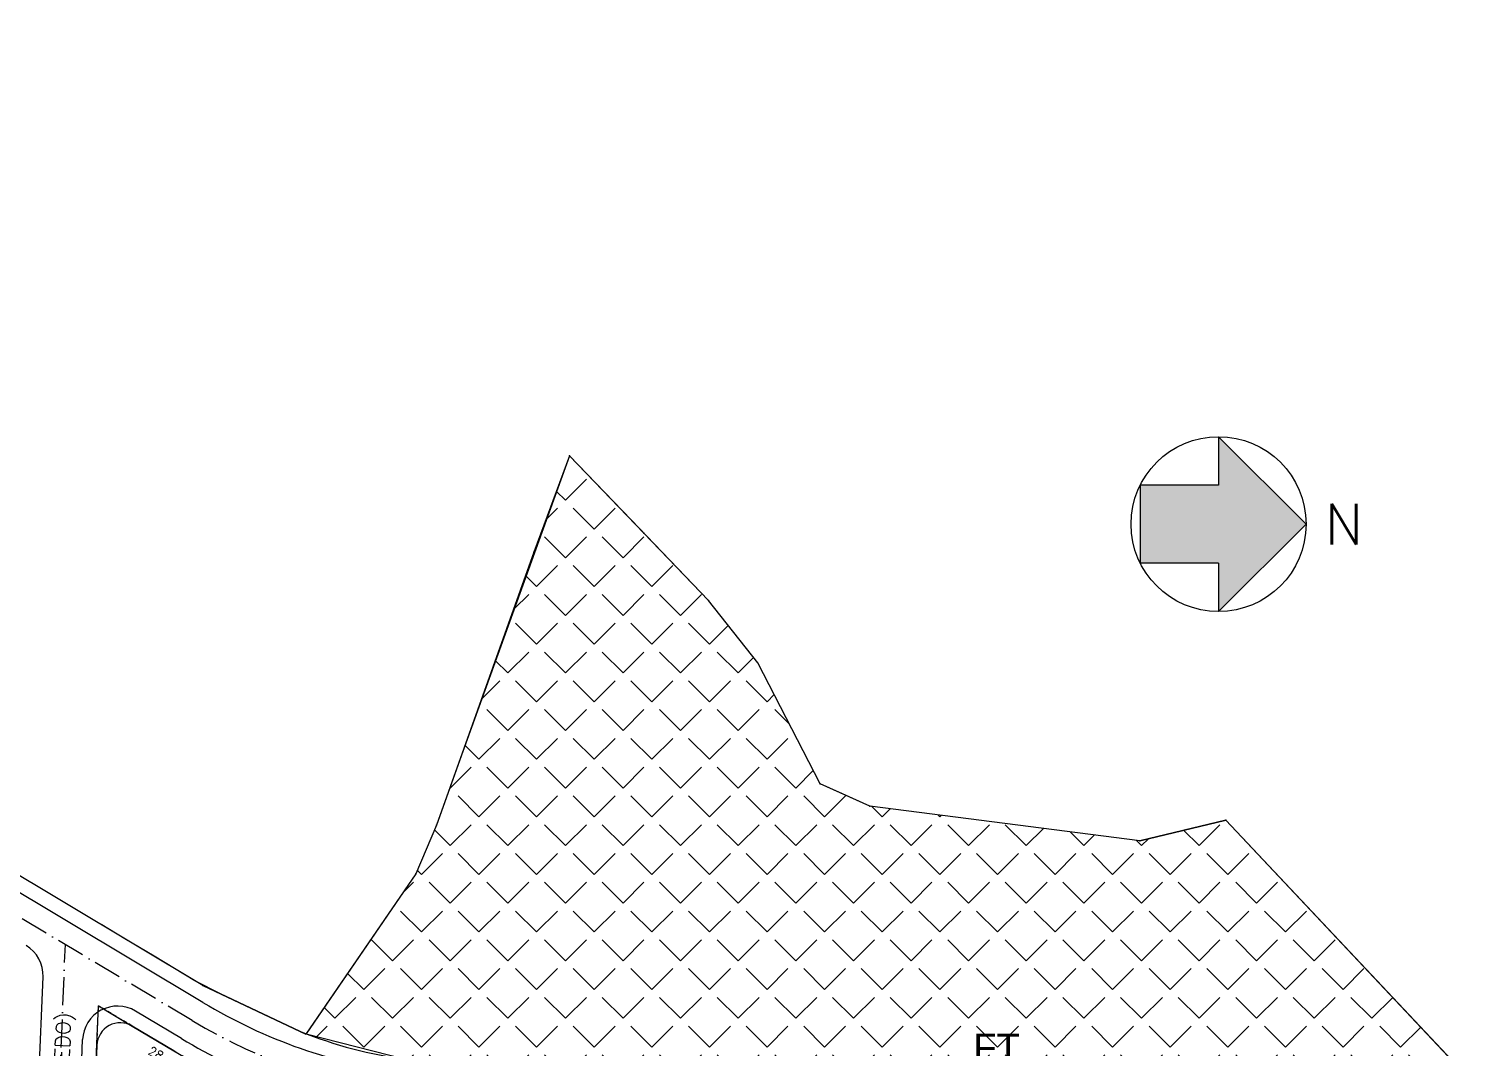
# Model space of a CAD drawing. Header units: millimetres. Extents: x 1794 to 8081, y 409 to 2272.
# Drawn here: x 6062.5 to 6310.8, y 1051.4 to 1226.1 of the extents above; entities that cross this region are included whole.
import ezdxf
from ezdxf.enums import TextEntityAlignment as Align

# ---------------------------------------------------------------- set-up
doc = ezdxf.new("R2010")
doc.units = ezdxf.units.MM
doc.linetypes.add('ACAD_ISO10W100', pattern=[18, 12, -3, 0, -3])
doc.linetypes.add('HIDDEN', pattern=[0.375, 0.25, -0.125])
for name, color, linetype in [('02 - EIXO VIA', 2, 'ACAD_ISO10W100'), ('03 - CALÇADA', 1, 'Continuous'), ('BOUNDARY LOTES', 2, 'Continuous'), ('boundary quadras', 232, 'Continuous'), ('COT', 8, 'Continuous'), ('HATCH', 8, 'Continuous'), ('LINHA-04', 4, 'Continuous'), ('LOTES', 2, 'Continuous'), ('Poligonal', 3, 'Continuous'), ('Pontos', 2, 'Continuous'), ('PROJEÇÃO', 8, 'HIDDEN'), ('QUADRAS', 3, 'Continuous'), ('Texto', 2, 'Continuous'), ('texto - ruas', 2, 'Continuous'), ('TEXTO-80', 3, 'Continuous')]:
    doc.layers.add(name, color=color, linetype=linetype)
doc.styles.add('arcad1', font='romans.shx')
doc.styles.add('ARIAL', font='arial.ttf', dxfattribs={"height": 0.25})
doc.styles.add('ROMANS', font='romans.shx')
doc.dimstyles.new('REGIS', dxfattribs={"dimtxt": 1.5, "dimasz": 0.12, "dimexe": 0, "dimexo": 0, "dimgap": 0, "dimtad": 0, "dimzin": 4, "dimdsep": 46, "dimtxsty": 'arcad1', "dimblk1": 'BOLA', "dimblk2": 'BOLA', "dimsah": 1, "dimcen": 0.12, "dimse1": 1, "dimse2": 1, "dimsd1": 1, "dimsd2": 1, "dimclrd": 256, "dimclre": 8, "dimclrt": 1, "dimadec": 0, "dimazin": 0, "dimtfac": 1.2, "dimtix": 1, "dimtmove": 2, "dimatfit": 3, "dimldrblk": 'BOLA', "dimfxl": 0, "dimfxlon": 1, "dimtvp": 2, "dimtolj": 1, "dimtzin": 4, "dimarcsym": 0})

# ---------------------------------------------------------------- blocks, each defined once
blk = doc.blocks.new('*D595')
at = {"layer": 'Defpoints', "color": 0}
for p in [(6074.38, 1058.49), (6073.33, 1032.16), (6078.08, 1031.97)]:
    blk.add_point(p, dxfattribs=at)
at = {"layer": 'COT', "color": 1, "insert": (6075.6, 1045.25), "char_height": 1.5, "attachment_point": 5, "rotation": 87.719, "style": 'arcad1'}
blk.add_mtext('\\A1;26.35', dxfattribs=at)
blk = doc.blocks.new('BOLA')
for p, q in [((-1, 0), (1, 0)), ((0, -1), (0, 1))]:
    blk.add_line(p, q)
blk.add_circle((0, 0), 0.3)
blk = doc.blocks.new('*D62')
at = {"layer": 'Defpoints', "color": 0}
for p in [(6074.38, 1058.49), (6098.85, 1044.78), (6094.05, 1036.2)]:
    blk.add_point(p, dxfattribs=at)
at = {"layer": 'COT', "color": 1, "insert": (6085.64, 1049.56), "char_height": 1.5, "attachment_point": 5, "rotation": 330.7566, "style": 'arcad1'}
blk.add_mtext('\\A1;28.05', dxfattribs=at)

msp = doc.modelspace()

# ---------------------------------------------------------------- hatches: boundary and pattern name
at = {"layer": 'HATCH'}
h = msp.add_hatch(dxfattribs=at)
h.set_pattern_fill('ANGLE', color=256, angle=45, style=0)
h.set_pattern_definition([(45, (6109.992, 982.261), (-4.93914, 4.93914), [5.08, -1.905]), (135, (6109.992, 982.261), (-4.93914, -4.93914), [5.08, -1.905])])
edge = h.paths.add_edge_path()
edge.add_line((6310.229, 1045.161), (6288.981, 1067.768))
edge.add_line((6288.981, 1067.768), (6267.732, 1090.375))
edge.add_line((6267.732, 1090.375), (6252.956, 1086.827))
edge.add_line((6252.956, 1086.827), (6206.683, 1092.745))
edge.add_line((6206.683, 1092.745), (6198.15, 1096.565))
edge.add_line((6198.15, 1096.565), (6187.455, 1117.356))
edge.add_line((6187.455, 1117.356), (6179.015, 1128.03))
edge.add_line((6179.015, 1128.03), (6165.72, 1141.895))
edge.add_line((6165.72, 1141.895), (6155.148, 1152.889))
edge.add_line((6155.148, 1152.889), (6136.853, 1102.124))
edge.add_line((6136.853, 1102.124), (6132.347, 1089.472))
edge.add_line((6132.347, 1089.472), (6128.789, 1081.124))
edge.add_line((6128.789, 1081.124), (6109.992, 1053.704))
edge.add_line((6109.992, 1053.704), (6127.232, 1049.281))
edge.add_line((6127.232, 1049.281), (6190.16, 1044.079))
edge.add_arc((6189.253, 1035.427), 8.7, -0.75141, 84.01474, ccw=False)
edge.add_line((6197.952, 1035.313), (6195.841, 982.261))
edge.add_line((6195.841, 982.261), (6295.981, 982.261))
edge.add_line((6295.981, 982.261), (6296.359, 983.019))
edge.add_line((6296.359, 983.019), (6310.784, 1030.21))
edge.add_line((6310.784, 1030.21), (6310.229, 1045.161))
at = {"layer": 'Poligonal'}
for color in [253, 251]:
    msp.add_hatch(color=color, dxfattribs=at).paths.add_polyline_path([(6281.461, 1141.159), (6266.457, 1156.163), (6266.457, 1147.866), (6253.035, 1147.866), (6253.035, 1134.453), (6266.457, 1134.453), (6266.457, 1126.155)])

# ---------------------------------------------------------------- linework, layer by layer
at = {"layer": '02 - EIXO VIA', "ltscale": 0.4}
for p, q in [((6090.437, 1055.975), (5829.753, 1212.19)), ((6063.341, 934.622), (6068.694, 1069.005))]:
    msp.add_line(p, q, dxfattribs=at)
msp.add_arc((6139.835, 1138.408), 96.1, 239.06788, 263.7761, dxfattribs=at)
at = {"layer": '03 - CALÇADA'}
for p, q in [((6092.288, 1059.063), (5826.396, 1218.399)), ((6092.288, 1059.063), (5903.169, 1172.393)), ((6061.362, 975.384), (6064.87, 1063.458)), ((6092.269, 1061.989), (6109.954, 1053.647)), ((6092.269, 1061.989), (6109.954, 1053.647)), ((6088.587, 1052.887), (6080.726, 1057.598)), ((6068.571, 975.484), (6071.647, 1052.69))]:
    msp.add_line(p, q, dxfattribs=at)
for centre, radius, start, end in [((6058.875, 1063.697), 6, 357.71902, 59.06788), ((6077.642, 1052.451), 6, 59.06788, 177.71902), ((6139.977, 1138.712), 92.834, 239.08929, 261.8956), ((6139.835, 1138.408), 99.7, 239.06788, 259.1648)]:
    msp.add_arc(centre, radius, start, end, dxfattribs=at)
at = {"layer": 'BOUNDARY LOTES'}
msp.add_lwpolyline([(6098.854, 1044.784, -0.0318285), (6087.302, 1050.743), (6080.164, 1055.02, 0.5695294), (6074.111, 1051.748), (6073.331, 1032.156), (6098.311, 1031.161)], format="xyb", close=True, dxfattribs=at)
at = {"layer": 'boundary quadras'}
msp.add_lwpolyline([(6120.216, 1038.108, 0.0083686), (6123.584, 1037.508), (6123.445, 1034.024), (6121.102, 975.209, -0.4714693), (6121.102, 975.209), (6071.142, 977.199, -0.4714693), (6071.142, 977.199), (6074.12, 1051.973), (6074.38, 1058.486), (6080.164, 1055.02), (6087.302, 1050.743, 0.0868935)], format="xyb", close=True, dxfattribs=at)
at = {"layer": 'COT', "color": 9}
msp.add_line((6128.789, 1081.124), (6109.954, 1053.647), dxfattribs=at)
at = {"layer": 'LINHA-04'}
for p, q in [((6266.457, 1156.163), (6281.461, 1141.159)), ((6266.457, 1156.163), (6266.457, 1147.866)), ((6253.035, 1147.866), (6253.035, 1134.453)), ((6266.457, 1147.866), (6253.035, 1147.866)), ((6281.461, 1141.159), (6266.457, 1126.155)), ((6266.457, 1134.453), (6253.035, 1134.453)), ((6266.457, 1134.453), (6266.457, 1126.155))]:
    msp.add_line(p, q, dxfattribs=at)
msp.add_circle((6266.457, 1141.159), 15.004, dxfattribs=at)
at = {"layer": 'LOTES'}
for p, q in [((6078.875, 1070.015), (6074.933, 1072.378)), ((6083.898, 1067.005), (6078.875, 1070.015)), ((6090.912, 1062.802), (6083.898, 1067.005)), ((6095.306, 1060.557), (6090.912, 1062.802)), ((6109.954, 1053.647), (6095.306, 1060.557))]:
    msp.add_line(p, q, dxfattribs=at)
at = {"layer": 'Poligonal', "color": 7}
for p, q in [((6092.269, 1061.989), (5818.342, 1226.139)), ((6155.148, 1152.889), (6149.035, 1136.329)), ((6167.901, 1139.627), (6155.148, 1152.889)), ((6179.015, 1128.03), (6167.901, 1139.627)), ((6149.035, 1136.329), (6132.347, 1089.472)), ((6187.455, 1117.356), (6179.015, 1128.03)), ((6198.15, 1096.565), (6187.455, 1117.356)), ((6206.683, 1092.745), (6198.15, 1096.565)), ((6252.956, 1086.827), (6206.683, 1092.745)), ((6267.732, 1090.375), (6252.956, 1086.827)), ((6310.229, 1045.161), (6267.732, 1090.375)), ((6132.347, 1089.472), (6128.789, 1081.124)), ((6128.789, 1081.124), (6109.954, 1053.647)), ((6109.954, 1053.647), (6092.269, 1061.989))]:
    msp.add_line(p, q, dxfattribs=at)
at = {"layer": 'Poligonal'}
for p, q in [((6092.269, 1061.989), (5904.454, 1174.537)), ((6092.269, 1061.989), (5904.454, 1174.537)), ((6092.269, 1061.989), (5904.454, 1174.537)), ((6092.269, 1061.989), (5904.454, 1174.537)), ((6092.269, 1061.989), (5904.454, 1174.537)), ((6092.269, 1061.989), (5904.454, 1174.537)), ((6092.269, 1061.989), (5904.454, 1174.537)), ((6092.269, 1061.989), (5904.454, 1174.537)), ((6092.269, 1061.989), (5904.454, 1174.537)), ((6092.269, 1061.989), (5904.454, 1174.537)), ((6092.269, 1061.989), (5904.454, 1174.537)), ((6092.269, 1061.989), (5904.454, 1174.537)), ((6092.269, 1061.989), (5904.454, 1174.537)), ((6092.269, 1061.989), (5904.454, 1174.537)), ((6092.269, 1061.989), (5904.454, 1174.537)), ((6092.269, 1061.989), (5904.454, 1174.537)), ((6155.148, 1152.889), (6149.035, 1136.329)), ((6155.148, 1152.889), (6149.035, 1136.329)), ((6155.148, 1152.889), (6149.035, 1136.329)), ((6155.148, 1152.889), (6149.035, 1136.329)), ((6155.148, 1152.889), (6149.035, 1136.329)), ((6155.148, 1152.889), (6149.035, 1136.329)), ((6155.148, 1152.889), (6149.035, 1136.329)), ((6155.148, 1152.889), (6149.035, 1136.329)), ((6155.148, 1152.889), (6149.035, 1136.329)), ((6155.148, 1152.889), (6149.035, 1136.329)), ((6167.901, 1139.627), (6155.148, 1152.889)), ((6167.901, 1139.627), (6155.148, 1152.889)), ((6167.901, 1139.627), (6155.148, 1152.889)), ((6167.901, 1139.627), (6155.148, 1152.889)), ((6167.901, 1139.627), (6155.148, 1152.889)), ((6167.901, 1139.627), (6155.148, 1152.889)), ((6167.901, 1139.627), (6155.148, 1152.889)), ((6167.901, 1139.627), (6155.148, 1152.889)), ((6167.901, 1139.627), (6155.148, 1152.889)), ((6167.901, 1139.627), (6155.148, 1152.889)), ((6167.901, 1139.627), (6155.148, 1152.889)), ((6167.901, 1139.627), (6155.148, 1152.889)), ((6167.901, 1139.627), (6155.148, 1152.889)), ((6167.901, 1139.627), (6155.148, 1152.889)), ((6167.901, 1139.627), (6155.148, 1152.889)), ((6167.901, 1139.627), (6155.148, 1152.889)), ((6179.015, 1128.03), (6167.901, 1139.627)), ((6179.015, 1128.03), (6167.901, 1139.627)), ((6149.035, 1136.329), (6132.347, 1089.472)), ((6149.035, 1136.329), (6132.347, 1089.472)), ((6149.035, 1136.329), (6132.347, 1089.472)), ((6149.035, 1136.329), (6132.347, 1089.472)), ((6149.035, 1136.329), (6132.347, 1089.472)), ((6149.035, 1136.329), (6132.347, 1089.472)), ((6149.035, 1136.329), (6132.347, 1089.472)), ((6149.035, 1136.329), (6132.347, 1089.472)), ((6149.035, 1136.329), (6132.347, 1089.472)), ((6149.035, 1136.329), (6132.347, 1089.472)), ((6149.035, 1136.329), (6132.347, 1089.472)), ((6149.035, 1136.329), (6132.347, 1089.472)), ((6149.035, 1136.329), (6132.347, 1089.472)), ((6149.035, 1136.329), (6132.347, 1089.472)), ((6149.035, 1136.329), (6132.347, 1089.472)), ((6149.035, 1136.329), (6132.347, 1089.472)), ((6187.455, 1117.356), (6179.015, 1128.03)), ((6187.455, 1117.356), (6179.015, 1128.03)), ((6198.15, 1096.565), (6187.455, 1117.356)), ((6198.15, 1096.565), (6187.455, 1117.356)), ((6206.683, 1092.745), (6198.15, 1096.565)), ((6201.956, 1094.861), (6198.15, 1096.565)), ((6206.683, 1092.745), (6198.15, 1096.565)), ((6201.956, 1094.861), (6198.15, 1096.565)), ((6206.683, 1092.745), (6198.15, 1096.565)), ((6201.956, 1094.861), (6198.15, 1096.565)), ((6206.683, 1092.745), (6198.15, 1096.565)), ((6201.956, 1094.861), (6198.15, 1096.565)), ((6206.683, 1092.745), (6198.15, 1096.565)), ((6201.956, 1094.861), (6198.15, 1096.565)), ((6206.683, 1092.745), (6198.15, 1096.565)), ((6201.956, 1094.861), (6198.15, 1096.565)), ((6206.683, 1092.745), (6198.15, 1096.565)), ((6201.956, 1094.861), (6198.15, 1096.565)), ((6206.683, 1092.745), (6198.15, 1096.565)), ((6201.956, 1094.861), (6198.15, 1096.565)), ((6206.683, 1092.745), (6198.15, 1096.565)), ((6201.956, 1094.861), (6198.15, 1096.565)), ((6206.683, 1092.745), (6198.15, 1096.565)), ((6201.956, 1094.861), (6198.15, 1096.565)), ((6206.683, 1092.745), (6198.15, 1096.565)), ((6201.956, 1094.861), (6198.15, 1096.565)), ((6206.683, 1092.745), (6198.15, 1096.565)), ((6201.956, 1094.861), (6198.15, 1096.565)), ((6206.683, 1092.745), (6198.15, 1096.565)), ((6201.956, 1094.861), (6198.15, 1096.565)), ((6206.683, 1092.745), (6198.15, 1096.565)), ((6201.956, 1094.861), (6198.15, 1096.565)), ((6206.683, 1092.745), (6198.15, 1096.565)), ((6201.956, 1094.861), (6198.15, 1096.565)), ((6206.683, 1092.745), (6198.15, 1096.565)), ((6201.956, 1094.861), (6198.15, 1096.565)), ((6252.956, 1086.827), (6206.683, 1092.745)), ((6252.956, 1086.827), (6206.683, 1092.745)), ((6267.732, 1090.375), (6252.956, 1086.827)), ((6267.732, 1090.375), (6252.956, 1086.827)), ((6267.732, 1090.375), (6252.956, 1086.827)), ((6267.732, 1090.375), (6252.956, 1086.827)), ((6267.732, 1090.375), (6252.956, 1086.827)), ((6267.732, 1090.375), (6252.956, 1086.827)), ((6267.732, 1090.375), (6252.956, 1086.827)), ((6267.732, 1090.375), (6252.956, 1086.827)), ((6252.956, 1086.827), (6267.732, 1090.375)), ((6267.732, 1090.375), (6252.956, 1086.827)), ((6267.732, 1090.375), (6252.956, 1086.827)), ((6267.732, 1090.375), (6252.956, 1086.827)), ((6267.732, 1090.375), (6252.956, 1086.827)), ((6267.732, 1090.375), (6252.956, 1086.827)), ((6267.732, 1090.375), (6252.956, 1086.827)), ((6267.732, 1090.375), (6252.956, 1086.827)), ((6267.732, 1090.375), (6252.956, 1086.827)), ((6252.956, 1086.827), (6267.732, 1090.375)), ((6267.732, 1090.375), (6252.956, 1086.827)), ((6267.732, 1090.375), (6252.956, 1086.827)), ((6267.732, 1090.375), (6252.956, 1086.827)), ((6267.732, 1090.375), (6252.956, 1086.827)), ((6267.732, 1090.375), (6252.956, 1086.827)), ((6267.732, 1090.375), (6252.956, 1086.827)), ((6267.732, 1090.375), (6252.956, 1086.827)), ((6267.732, 1090.375), (6252.956, 1086.827)), ((6252.956, 1086.827), (6267.732, 1090.375)), ((6267.732, 1090.375), (6252.956, 1086.827)), ((6267.732, 1090.375), (6252.956, 1086.827)), ((6267.732, 1090.375), (6252.956, 1086.827)), ((6267.732, 1090.375), (6252.956, 1086.827)), ((6267.732, 1090.375), (6252.956, 1086.827)), ((6267.732, 1090.375), (6252.956, 1086.827)), ((6267.732, 1090.375), (6252.956, 1086.827)), ((6267.732, 1090.375), (6252.956, 1086.827)), ((6252.956, 1086.827), (6267.732, 1090.375)), ((6267.732, 1090.375), (6267.732, 1090.375)), ((6267.732, 1090.375), (6267.732, 1090.375)), ((6267.732, 1090.375), (6267.732, 1090.375)), ((6267.732, 1090.375), (6267.732, 1090.375)), ((6267.732, 1090.375), (6267.732, 1090.375)), ((6267.732, 1090.375), (6267.732, 1090.375)), ((6267.732, 1090.375), (6267.732, 1090.375)), ((6267.732, 1090.375), (6267.732, 1090.375)), ((6267.732, 1090.375), (6267.732, 1090.375)), ((6267.732, 1090.375), (6267.732, 1090.375)), ((6267.732, 1090.375), (6267.732, 1090.375)), ((6267.732, 1090.375), (6267.732, 1090.375)), ((6267.732, 1090.375), (6267.732, 1090.375)), ((6267.732, 1090.375), (6267.732, 1090.375)), ((6267.732, 1090.375), (6267.732, 1090.375)), ((6267.732, 1090.375), (6267.732, 1090.375)), ((6310.229, 1045.161), (6267.732, 1090.375)), ((6310.229, 1045.161), (6267.732, 1090.375)), ((6267.732, 1090.375), (6267.732, 1090.375)), ((6267.732, 1090.375), (6267.732, 1090.375)), ((6267.732, 1090.375), (6267.732, 1090.375)), ((6267.732, 1090.375), (6267.732, 1090.375)), ((6267.732, 1090.375), (6267.732, 1090.375)), ((6267.732, 1090.375), (6267.732, 1090.375)), ((6267.732, 1090.375), (6267.732, 1090.375)), ((6267.732, 1090.375), (6267.732, 1090.375)), ((6267.732, 1090.375), (6267.732, 1090.375)), ((6267.732, 1090.375), (6267.732, 1090.375)), ((6267.732, 1090.375), (6267.732, 1090.375)), ((6267.732, 1090.375), (6267.732, 1090.375)), ((6267.732, 1090.375), (6267.732, 1090.375)), ((6267.732, 1090.375), (6267.732, 1090.375)), ((6267.732, 1090.375), (6267.732, 1090.375)), ((6267.732, 1090.375), (6267.732, 1090.375)), ((6132.347, 1089.472), (6128.789, 1081.124)), ((6132.347, 1089.472), (6128.789, 1081.124)), ((6132.347, 1089.472), (6128.789, 1081.124)), ((6132.347, 1089.472), (6128.789, 1081.124)), ((6132.347, 1089.472), (6128.789, 1081.124)), ((6132.347, 1089.472), (6128.789, 1081.124)), ((6132.347, 1089.472), (6128.789, 1081.124)), ((6132.347, 1089.472), (6128.789, 1081.124)), ((6132.347, 1089.472), (6128.789, 1081.124)), ((6132.347, 1089.472), (6128.789, 1081.124)), ((6132.347, 1089.472), (6128.789, 1081.124)), ((6132.347, 1089.472), (6128.789, 1081.124)), ((6132.347, 1089.472), (6128.789, 1081.124)), ((6132.347, 1089.472), (6128.789, 1081.124)), ((6132.347, 1089.472), (6128.789, 1081.124)), ((6132.347, 1089.472), (6128.789, 1081.124)), ((6132.347, 1089.472), (6128.789, 1081.124)), ((6132.347, 1089.472), (6128.789, 1081.124)), ((6132.347, 1089.472), (6128.789, 1081.124)), ((6132.347, 1089.472), (6128.789, 1081.124)), ((6132.347, 1089.472), (6128.789, 1081.124)), ((6132.347, 1089.472), (6128.789, 1081.124)), ((6132.347, 1089.472), (6128.789, 1081.124)), ((6132.347, 1089.472), (6128.789, 1081.124)), ((6132.347, 1089.472), (6128.789, 1081.124)), ((6132.347, 1089.472), (6128.789, 1081.124)), ((6132.347, 1089.472), (6128.789, 1081.124)), ((6132.347, 1089.472), (6128.789, 1081.124)), ((6132.347, 1089.472), (6128.789, 1081.124)), ((6132.347, 1089.472), (6128.789, 1081.124)), ((6132.347, 1089.472), (6128.789, 1081.124)), ((6132.347, 1089.472), (6128.789, 1081.124)), ((6128.789, 1081.124), (6109.954, 1053.647)), ((6128.789, 1081.124), (6109.954, 1053.647)), ((6128.789, 1081.124), (6109.954, 1053.647)), ((6128.789, 1081.124), (6109.954, 1053.647)), ((6128.789, 1081.124), (6109.954, 1053.647)), ((6128.789, 1081.124), (6109.954, 1053.647)), ((6128.789, 1081.124), (6109.954, 1053.647)), ((6128.789, 1081.124), (6109.954, 1053.647)), ((6128.789, 1081.124), (6109.954, 1053.647)), ((6128.789, 1081.124), (6109.954, 1053.647)), ((6128.789, 1081.124), (6109.954, 1053.647)), ((6128.789, 1081.124), (6109.954, 1053.647)), ((6128.789, 1081.124), (6109.954, 1053.647)), ((6128.789, 1081.124), (6109.954, 1053.647)), ((6128.789, 1081.124), (6109.954, 1053.647)), ((6128.789, 1081.124), (6109.954, 1053.647)), ((6128.789, 1081.124), (6109.954, 1053.647)), ((6128.789, 1081.124), (6109.954, 1053.647)), ((6128.789, 1081.124), (6109.954, 1053.647)), ((6128.789, 1081.124), (6109.954, 1053.647)), ((6128.789, 1081.124), (6109.954, 1053.647)), ((6128.789, 1081.124), (6109.954, 1053.647)), ((6128.789, 1081.124), (6109.954, 1053.647)), ((6128.789, 1081.124), (6109.954, 1053.647)), ((6128.789, 1081.124), (6109.954, 1053.647)), ((6128.789, 1081.124), (6109.954, 1053.647)), ((6128.789, 1081.124), (6109.954, 1053.647)), ((6128.789, 1081.124), (6109.954, 1053.647)), ((6109.954, 1053.647), (6092.269, 1061.989)), ((6092.269, 1061.989), (6092.269, 1061.989)), ((6109.954, 1053.647), (6092.269, 1061.989)), ((6092.269, 1061.989), (6092.269, 1061.989)), ((6109.954, 1053.647), (6092.269, 1061.989)), ((6092.269, 1061.989), (6092.269, 1061.989)), ((6092.269, 1061.989), (6092.269, 1061.989)), ((6109.954, 1053.647), (6092.269, 1061.989)), ((6092.269, 1061.989), (6092.269, 1061.989)), ((6109.954, 1053.647), (6092.269, 1061.989)), ((6092.269, 1061.989), (6092.269, 1061.989)), ((6109.954, 1053.647), (6092.269, 1061.989)), ((6092.269, 1061.989), (6092.269, 1061.989)), ((6109.954, 1053.647), (6092.269, 1061.989)), ((6092.269, 1061.989), (6092.269, 1061.989)), ((6109.954, 1053.647), (6092.269, 1061.989)), ((6092.269, 1061.989), (6092.269, 1061.989)), ((6092.269, 1061.989), (6092.269, 1061.989)), ((6109.954, 1053.647), (6092.269, 1061.989)), ((6092.269, 1061.989), (6092.269, 1061.989)), ((6109.954, 1053.647), (6092.269, 1061.989)), ((6092.269, 1061.989), (6092.269, 1061.989)), ((6109.954, 1053.647), (6092.269, 1061.989)), ((6092.269, 1061.989), (6092.269, 1061.989)), ((6109.954, 1053.647), (6092.269, 1061.989)), ((6092.269, 1061.989), (6092.269, 1061.989)), ((6092.269, 1061.989), (6092.269, 1061.989)), ((6109.954, 1053.647), (6092.269, 1061.989)), ((6109.954, 1053.647), (6092.269, 1061.989)), ((6092.269, 1061.989), (6092.269, 1061.989)), ((6109.954, 1053.647), (6092.269, 1061.989)), ((6092.269, 1061.989), (6092.269, 1061.989)), ((6109.954, 1053.647), (6092.269, 1061.989)), ((6092.269, 1061.989), (6092.269, 1061.989)), ((6109.954, 1053.647), (6092.269, 1061.989)), ((6092.269, 1061.989), (6092.269, 1061.989)), ((6092.269, 1061.989), (6092.269, 1061.989)), ((6109.954, 1053.647), (6092.269, 1061.989)), ((6092.269, 1061.989), (6092.269, 1061.989)), ((6109.954, 1053.647), (6092.269, 1061.989)), ((6092.269, 1061.989), (6092.269, 1061.989)), ((6109.954, 1053.647), (6092.269, 1061.989)), ((6092.269, 1061.989), (6092.269, 1061.989)), ((6109.954, 1053.647), (6092.269, 1061.989)), ((6092.269, 1061.989), (6092.269, 1061.989)), ((6109.954, 1053.647), (6092.269, 1061.989)), ((6092.269, 1061.989), (6092.269, 1061.989)), ((6092.269, 1061.989), (6092.269, 1061.989)), ((6109.954, 1053.647), (6092.269, 1061.989)), ((6092.269, 1061.989), (6092.269, 1061.989)), ((6109.954, 1053.647), (6092.269, 1061.989)), ((6092.269, 1061.989), (6092.269, 1061.989)), ((6109.954, 1053.647), (6092.269, 1061.989)), ((6092.269, 1061.989), (6092.269, 1061.989)), ((6109.954, 1053.647), (6092.269, 1061.989)), ((6092.269, 1061.989), (6092.269, 1061.989)), ((6092.269, 1061.989), (6092.269, 1061.989)), ((6109.954, 1053.647), (6092.269, 1061.989)), ((6109.954, 1053.647), (6092.269, 1061.989)), ((6092.269, 1061.989), (6092.269, 1061.989)), ((6087.302, 1050.743), (6080.164, 1055.02)), ((6087.302, 1050.743), (6080.164, 1055.02))]:
    msp.add_line(p, q, dxfattribs=at)
msp.add_lwpolyline([(6280.721, 963.071), (6288.502, 967.264), (6296.359, 983.019), (6310.784, 1030.21), (6310.229, 1045.161), (6288.981, 1067.768), (6267.732, 1090.375), (6252.956, 1086.827), (6206.683, 1092.745), (6198.15, 1096.565), (6187.455, 1117.356), (6179.015, 1128.03), (6165.72, 1141.895), (6155.148, 1152.889), (6136.853, 1102.124), (6132.347, 1089.472), (6128.789, 1081.124), (6109.992, 1053.704), (6127.232, 1049.281), (6190.16, 1044.079)], dxfattribs=at)
msp.add_arc((6078.108, 1051.589), 4, 59.06788, 177.71902, dxfattribs=at)
msp.add_arc((6078.108, 1051.589), 4, 59.06788, 177.71902, dxfattribs=at)
at = {"layer": 'Pontos'}
for p in [(6155.148, 1152.889), (6155.148, 1152.889), (6167.901, 1139.627), (6167.901, 1139.627), (6149.035, 1136.329), (6149.035, 1136.329), (6179.015, 1128.03), (6179.015, 1128.03), (6198.15, 1096.565), (6198.15, 1096.565), (6206.683, 1092.745), (6206.683, 1092.745), (6267.732, 1090.375), (6267.732, 1090.375), (6132.347, 1089.472), (6132.347, 1089.472), (6252.956, 1086.827), (6252.956, 1086.827), (6128.789, 1081.124), (6128.789, 1081.124), (6092.269, 1061.989), (6092.269, 1061.989)]:
    msp.add_point(p, dxfattribs=at)
at = {"layer": 'PROJEÇÃO', "ltscale": 2.8}
for p in [(6074.12, 1051.973), (6080.164, 1055.02)]:
    msp.add_line(p, (6074.38, 1058.486), dxfattribs=at)
at = {"layer": 'QUADRAS'}
for p, q in [((6092.269, 1061.989), (6029.532, 1099.584)), ((6092.269, 1061.989), (6029.532, 1099.584)), ((6071.102, 976.2), (6074.12, 1051.973))]:
    msp.add_line(p, q, dxfattribs=at)
msp.add_lwpolyline([(6310.229, 1045.161), (6288.981, 1067.768), (6267.732, 1090.375), (6252.956, 1086.827), (6206.683, 1092.745), (6198.15, 1096.565), (6187.455, 1117.356), (6179.015, 1128.03), (6165.72, 1141.895), (6155.148, 1152.889), (6136.853, 1102.124), (6132.347, 1089.472), (6128.789, 1081.124), (6109.992, 1053.704), (6127.232, 1049.281), (6190.16, 1044.079, -0.3877045), (6197.952, 1035.313), (6195.841, 982.261), (6295.981, 982.261), (6296.359, 983.019), (6310.784, 1030.21)], format="xyb", close=True, dxfattribs=at)
msp.add_arc((6137.403, 1124.743), 76.144, 248.12818, 262.32407, dxfattribs=at)
at = {"layer": 'TEXTO-80'}
for p, q in [((6149.035, 1136.329), (6132.347, 1089.472)), ((6149.035, 1136.329), (6132.347, 1089.472)), ((6201.956, 1094.861), (6198.15, 1096.565)), ((6201.956, 1094.861), (6198.15, 1096.565)), ((6206.683, 1092.745), (6201.956, 1094.861)), ((6206.683, 1092.745), (6201.956, 1094.861)), ((6206.683, 1092.745), (6201.956, 1094.861)), ((6206.683, 1092.745), (6201.956, 1094.861)), ((6267.732, 1090.375), (6252.956, 1086.827)), ((6267.732, 1090.375), (6252.956, 1086.827)), ((6267.732, 1090.375), (6252.956, 1086.827)), ((6267.732, 1090.375), (6252.956, 1086.827)), ((6132.347, 1089.472), (6128.789, 1081.124)), ((6132.347, 1089.472), (6128.789, 1081.124)), ((6128.789, 1081.124), (6109.954, 1053.647)), ((6128.789, 1081.124), (6109.954, 1053.647))]:
    msp.add_line(p, q, dxfattribs=at)

# ---------------------------------------------------------------- texts
at = {"layer": 'LINHA-04', "style": 'ROMANS'}
msp.add_text('N', height=6.988, dxfattribs=at).set_placement((6287.971, 1141.159), align=Align.MIDDLE)
at = {"layer": 'Texto', "style": 'ARIAL'}
msp.add_text('FT', height=4.704, dxfattribs=at).set_placement((6224.375, 1051.375), align=Align.MIDDLE_LEFT)
at = {"layer": 'texto - ruas', "insert": (6063.822, 976.817), "char_height": 2.5, "width": 122.85234, "attachment_point": 1, "rotation": 87.59472}
msp.add_mtext('{\\Fromans|c0;RUA 10 (RUA RAIMUNDO XIMENES DE AZEVEDO)}', dxfattribs=at)

# ---------------------------------------------------------------- dimensions: what is measured, and where the dimension line sits
at = {"layer": 'COT'}
dim = msp.add_aligned_dim(p1=(6074.38, 1058.486), p2=(6073.331, 1032.156), distance=4.751, dimstyle='REGIS', dxfattribs=at)
dim.commit()
dim.dimension.update_dxf_attribs({"geometry": '*D595', "text_midpoint": (6075.605, 1045.251)})
dim = msp.add_linear_dim(base=(6094.05, 1036.204), p1=(6074.38, 1058.486), p2=(6098.854, 1044.784), angle=330.75663, dimstyle='REGIS', dxfattribs=at)
dim.commit()
dim.dimension.update_dxf_attribs({"geometry": '*D62', "text_midpoint": (6085.636, 1049.565), "dimtype": 161})

doc.saveas('drawing.dxf')
